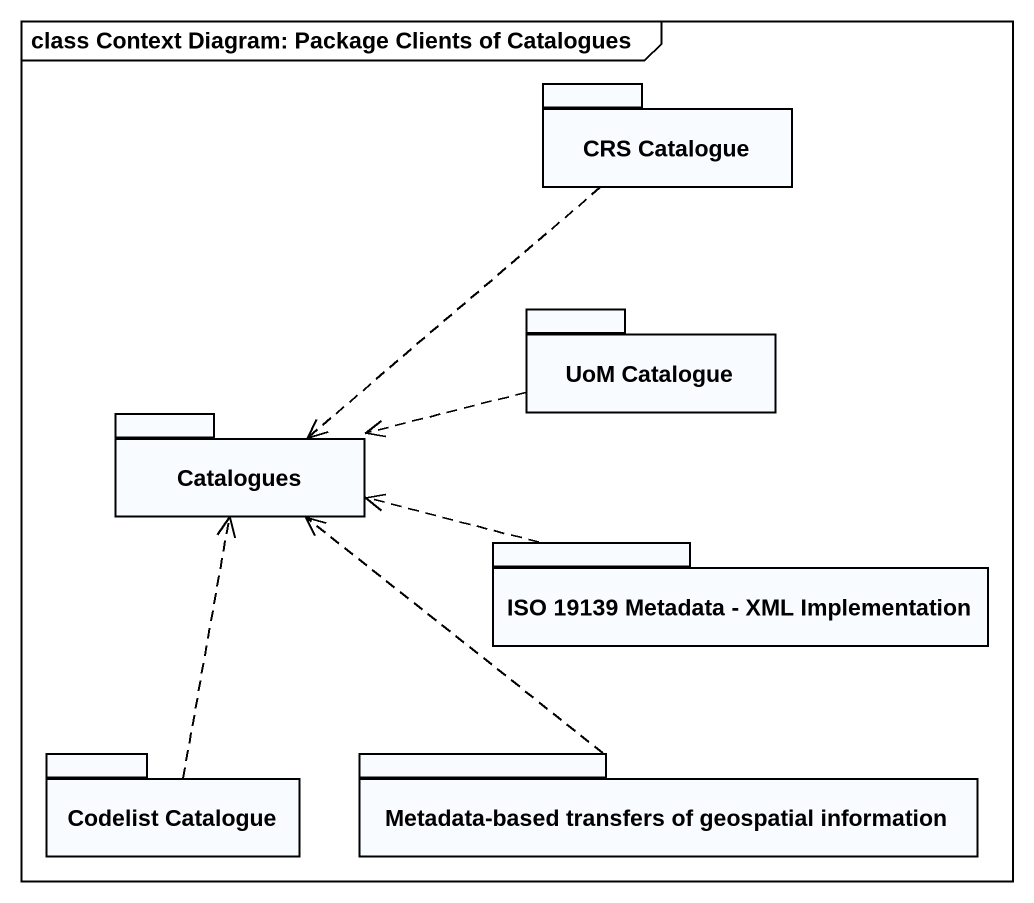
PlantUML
@startuml
mainframe class Context Diagram: Package Clients of Catalogues
package "CRS Catalogue" as CRS_Catalogue {
}
package "UoM Catalogue" as UoM_Catalogue {
}
package Catalogues {
}
package "ISO 19139 Metadata - XML Implementation" as ISO_19139_Metadata_XML {
}
package "Codelist Catalogue" as Codelist_Catalogue {
}
package "Metadata-based transfers of geospatial information" as Metadata_based_transfers_of {
}
CRS_Catalogue ..> Catalogues
UoM_Catalogue .left.> Catalogues
ISO_19139_Metadata_XML .left.> Catalogues
Codelist_Catalogue .up.> Catalogues
Metadata_based_transfers_of .up.> Catalogues
@enduml
